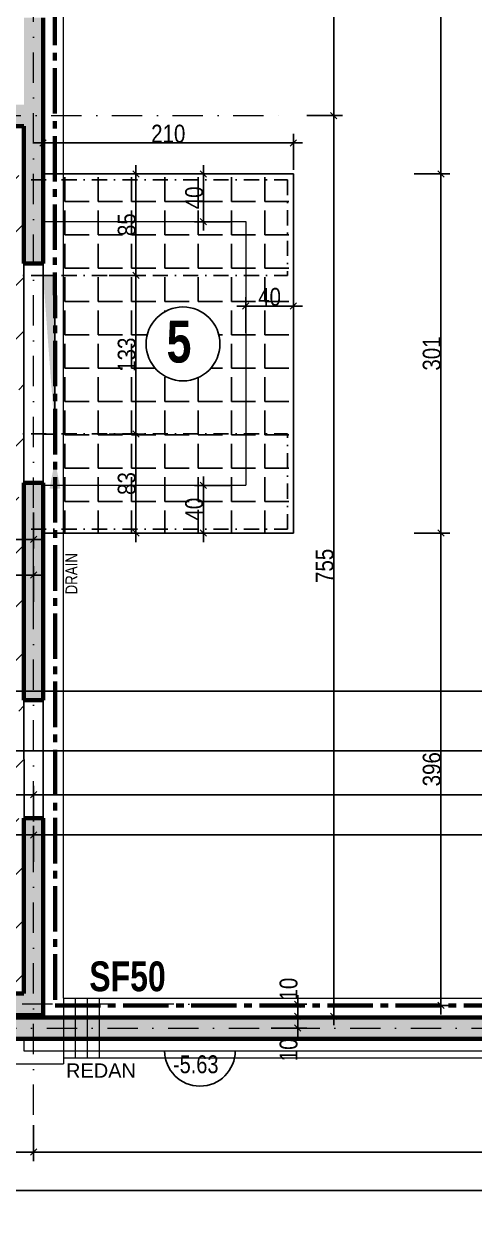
# Model space of a CAD drawing. Header units: centimetres. Extents: x -4990 to 114398, y -61489 to -12305.
# Drawn here: x 31873 to 32251, y -39192 to -38185 of the extents above; entities that cross this region are included whole.
import ezdxf
from ezdxf.enums import TextEntityAlignment as Align

# ---------------------------------------------------------------- set-up
doc = ezdxf.new("R2010")
doc.units = ezdxf.units.CM
doc.header["$LTSCALE"] = 0.5
doc.linetypes.add('AXES2', pattern=[28.575, 19.05, -3.175, 3.175, -3.175])
doc.linetypes.add('TIRETPTX2', pattern=[50.8, 25.4, -12.7, 0, -12.7])
doc.layers.get('DEFPOINTS').update_dxf_attribs({"linetype": 'CONTINUOUS'})
for name, color, linetype in [('01_Cad_2', 5, 'CONTINUOUS'), ('01_cote_gen', 4, 'CONTINUOUS'), ('01_isolant ext', 2, 'TIRETPTX2'), ('01_linteaux', 2, 'CONTINUOUS'), ('01_poch_BN', 9, 'CONTINUOUS'), ('01_poch_murs', 253, 'CONTINUOUS'), ('01_texte', 230, 'CONTINUOUS'), ('AA_COTES', 2, 'CONTINUOUS')]:
    doc.layers.add(name, color=color, linetype=linetype)
for name, color, linetype, lineweight in [('01_murs_coup', 5, 'CONTINUOUS', 60), ('01_sem', 42, 'CONTINUOUS', 15), ('01_tram_axes', 2, 'TIRETPTX2', 9)]:
    doc.layers.add(name, color=color, linetype=linetype, lineweight=lineweight)
doc.styles.add('ARIAL', font='arial.ttf')
doc.styles.add('impact', font='impact.ttf')
doc.styles.add('MATTE_TXT', font='arial.ttf')
doc.styles.add('STYLE2', font='ARIALN.TTF')
doc.dimstyles.new('JB50', dxfattribs={"dimscale": 0.1, "dimtxt": 150, "dimasz": 15, "dimexe": 0.1, "dimexo": 0.1, "dimgap": 0.09, "dimtad": 1, "dimdec": 1, "dimdsep": 46, "dimtxsty": 'STYLE2', "dimblk1": 'BOND_G', "dimblk2": 'BOND_D', "dimsah": 1, "dimcen": 1.5, "dimdle": 0.01, "dimse1": 1, "dimse2": 1, "dimclrd": 4, "dimclre": 2, "dimclrt": 6, "dimazin": 2, "dimtfac": 2.333333, "dimtdec": 1, "dimtix": 1, "dimtmove": 2, "dimatfit": 3, "dimldrblk": 'BOND_G', "dimfxl": 1, "dimtolj": 1, "dimtzin": 0, "dimarcsym": 0})

# ---------------------------------------------------------------- blocks, each defined once
blk = doc.blocks.new('BOND_G')
at = {"layer": 'AA_COTES', "color": 0}
for p, q in [((0, -5), (0, 15)), ((5, 0), (-5, 0)), ((1.77, 1.77), (-1.77, -1.77))]:
    blk.add_line(p, q, dxfattribs=at)
blk = doc.blocks.new('BOND_D')
at = {"layer": 'AA_COTES', "color": 0}
for p, q in [((5, 0), (-5, 0)), ((-1.77, -1.77), (1.77, 1.77)), ((0, 5), (0, -15))]:
    blk.add_line(p, q, dxfattribs=at)
blk = doc.blocks.new('*D3734')
at = {"layer": '01_cote_gen', "color": 4, "lineweight": -2, "ltscale": 2, "transparency": 16777216}
blk.add_line((32133, -37696), (32133, -38260.1), dxfattribs=at)
at = {"layer": 'DEFPOINTS', "color": 0, "ltscale": 2}
for p in [(32099.1, -37694.5), (32077.2, -38261.6), (32133, -38261.6)]:
    blk.add_point(p, dxfattribs=at)
at = {"layer": '01_cote_gen', "color": 4, "lineweight": -2, "ltscale": 2, "transparency": 16777216, "xscale": 1.5, "yscale": 1.5, "zscale": 1.5}
for name, p, rotation in [('BOND_G', (32133, -37694.5), 90), ('BOND_D', (32133, -38261.6), 270)]:
    blk.add_blockref(name, p, dxfattribs=dict(at, rotation=rotation))
at = {"layer": '01_cote_gen', "color": 6, "ltscale": 2, "transparency": 16777216, "insert": (32125.3, -37978.1), "char_height": 15, "attachment_point": 5, "rotation": 90, "style": 'STYLE2'}
blk.add_mtext('\\A1;567', dxfattribs=at)
blk = doc.blocks.new('*D3735')
at = {"layer": '01_cote_gen', "color": 4, "lineweight": -2, "ltscale": 2, "transparency": 16777216}
blk.add_line((32133, -38263.1), (32133, -39015.1), dxfattribs=at)
at = {"layer": 'DEFPOINTS', "color": 0, "ltscale": 2}
for p in [(32099.1, -38261.6), (32099.1, -39016.6), (32133, -39016.6)]:
    blk.add_point(p, dxfattribs=at)
at = {"layer": '01_cote_gen', "color": 4, "lineweight": -2, "ltscale": 2, "transparency": 16777216, "xscale": 1.5, "yscale": 1.5, "zscale": 1.5}
for name, p, rotation in [('BOND_G', (32133, -38261.6), 90), ('BOND_D', (32133, -39016.6), 270)]:
    blk.add_blockref(name, p, dxfattribs=dict(at, rotation=rotation))
at = {"layer": '01_cote_gen', "color": 6, "ltscale": 2, "transparency": 16777216, "insert": (32125.4, -38639.1), "char_height": 15, "attachment_point": 5, "rotation": 90, "style": 'STYLE2'}
blk.add_mtext('\\A1;755', dxfattribs=at)
blk = doc.blocks.new('*D3736')
at = {"layer": '01_cote_gen', "color": 4, "lineweight": -2, "ltscale": 2, "transparency": 16777216}
blk.add_line((32102.9, -39008.1), (32102.9, -39015.1), dxfattribs=at)
at = {"layer": 'DEFPOINTS', "color": 0, "ltscale": 2}
for p in [(32105.4, -39006.6), (32102.9, -39016.6), (32123.1, -39016.6)]:
    blk.add_point(p, dxfattribs=at)
at = {"layer": '01_cote_gen', "color": 4, "lineweight": -2, "ltscale": 2, "transparency": 16777216, "xscale": 1.5, "yscale": 1.5, "zscale": 1.5}
for name, p, rotation in [('BOND_G', (32102.9, -39006.6), 90), ('BOND_D', (32102.9, -39016.6), 270)]:
    blk.add_blockref(name, p, dxfattribs=dict(at, rotation=rotation))
at = {"layer": '01_cote_gen', "color": 6, "ltscale": 2, "transparency": 16777216, "insert": (32095.2, -38993.9), "char_height": 15, "attachment_point": 5, "rotation": 90, "style": 'STYLE2'}
blk.add_mtext('\\A1;10', dxfattribs=at)
blk = doc.blocks.new('*D3737')
at = {"layer": '01_cote_gen', "color": 4, "lineweight": -2, "ltscale": 2, "transparency": 16777216}
blk.add_line((32102.9, -39018.1), (32102.9, -39025.1), dxfattribs=at)
at = {"layer": 'DEFPOINTS', "color": 0, "ltscale": 2}
for p in [(32099.9, -39016.6), (32100.7, -39026.6), (32102.9, -39026.6)]:
    blk.add_point(p, dxfattribs=at)
at = {"layer": '01_cote_gen', "color": 4, "lineweight": -2, "ltscale": 2, "transparency": 16777216, "xscale": 1.5, "yscale": 1.5, "zscale": 1.5}
for name, p, rotation in [('BOND_G', (32102.9, -39016.6), 90), ('BOND_D', (32102.9, -39026.6), 270)]:
    blk.add_blockref(name, p, dxfattribs=dict(at, rotation=rotation))
at = {"layer": '01_cote_gen', "color": 6, "ltscale": 2, "transparency": 16777216, "insert": (32095.2, -39044.8), "char_height": 15, "attachment_point": 5, "rotation": 90, "style": 'STYLE2'}
blk.add_mtext('\\A1;10', dxfattribs=at)
blk = doc.blocks.new('*D3756')
at = {"layer": '01_cote_gen', "color": 4, "lineweight": -2, "ltscale": 2, "transparency": 16777216}
blk.add_line((31194.7, -38646.8), (31879.7, -38646.8), dxfattribs=at)
at = {"layer": 'DEFPOINTS', "color": 0, "ltscale": 2}
for p in [(31881.2, -38646.8), (31193.2, -38701), (31881.2, -38716.3)]:
    blk.add_point(p, dxfattribs=at)
at = {"layer": '01_cote_gen', "color": 4, "lineweight": -2, "ltscale": 2, "transparency": 16777216, "xscale": 1.5, "yscale": 1.5, "zscale": 1.5, "rotation": 180}
blk.add_blockref('BOND_G', (31193.2, -38646.8), dxfattribs=at)
at = {"layer": '01_cote_gen', "color": 4, "lineweight": -2, "ltscale": 2, "transparency": 16777216, "xscale": 1.5, "yscale": 1.5, "zscale": 1.5}
blk.add_blockref('BOND_D', (31881.2, -38646.8), dxfattribs=at)
at = {"layer": '01_cote_gen', "color": 6, "ltscale": 2, "transparency": 16777216, "insert": (31537.2, -38639.1), "char_height": 15, "attachment_point": 5, "style": 'STYLE2'}
blk.add_mtext('\\A1;688', dxfattribs=at)
blk = doc.blocks.new('*D3758')
at = {"layer": '01_cote_gen', "color": 4, "lineweight": -2, "ltscale": 2, "transparency": 16777216}
blk.add_line((31879.7, -38617), (31229.7, -38617), dxfattribs=at)
at = {"layer": 'DEFPOINTS', "color": 0, "ltscale": 2}
for p in [(31228.2, -38571.8), (31881.2, -38600.2), (31228.2, -38617)]:
    blk.add_point(p, dxfattribs=at)
at = {"layer": '01_cote_gen', "color": 4, "lineweight": -2, "ltscale": 2, "transparency": 16777216, "xscale": 1.5, "yscale": 1.5, "zscale": 1.5, "rotation": 180}
blk.add_blockref('BOND_D', (31228.2, -38617), dxfattribs=at)
at = {"layer": '01_cote_gen', "color": 4, "lineweight": -2, "ltscale": 2, "transparency": 16777216, "xscale": 1.5, "yscale": 1.5, "zscale": 1.5}
blk.add_blockref('BOND_G', (31881.2, -38617), dxfattribs=at)
at = {"layer": '01_cote_gen', "color": 6, "ltscale": 2, "transparency": 16777216, "insert": (31554.7, -38609.4), "char_height": 15, "attachment_point": 5, "style": 'STYLE2'}
blk.add_mtext('\\A1;653', dxfattribs=at)
blk = doc.blocks.new('*D3766')
at = {"layer": '01_cote_gen', "color": 4, "lineweight": -2, "ltscale": 2, "transparency": 16777216}
blk.add_line((31194.7, -38831), (31879.7, -38831), dxfattribs=at)
at = {"layer": 'DEFPOINTS', "color": 0, "ltscale": 2}
for p in [(31881.2, -38831), (31193.2, -38871.7), (31881.2, -38900.8)]:
    blk.add_point(p, dxfattribs=at)
at = {"layer": '01_cote_gen', "color": 4, "lineweight": -2, "ltscale": 2, "transparency": 16777216, "xscale": 1.5, "yscale": 1.5, "zscale": 1.5, "rotation": 180}
blk.add_blockref('BOND_G', (31193.2, -38831), dxfattribs=at)
at = {"layer": '01_cote_gen', "color": 4, "lineweight": -2, "ltscale": 2, "transparency": 16777216, "xscale": 1.5, "yscale": 1.5, "zscale": 1.5}
blk.add_blockref('BOND_D', (31881.2, -38831), dxfattribs=at)
at = {"layer": '01_cote_gen', "color": 6, "ltscale": 2, "transparency": 16777216, "insert": (31537.2, -38823.4), "char_height": 15, "attachment_point": 5, "style": 'STYLE2'}
blk.add_mtext('\\A1;688', dxfattribs=at)
blk = doc.blocks.new('*D3768')
at = {"layer": '01_cote_gen', "color": 4, "lineweight": -2, "ltscale": 2, "transparency": 16777216}
blk.add_line((31194.7, -38864.6), (31879.7, -38864.6), dxfattribs=at)
at = {"layer": 'DEFPOINTS', "color": 0, "ltscale": 2}
for p in [(31881.2, -38864.6), (31193.2, -38918.4), (31881.2, -39099.4)]:
    blk.add_point(p, dxfattribs=at)
at = {"layer": '01_cote_gen', "color": 4, "lineweight": -2, "ltscale": 2, "transparency": 16777216, "xscale": 1.5, "yscale": 1.5, "zscale": 1.5, "rotation": 180}
blk.add_blockref('BOND_G', (31193.2, -38864.6), dxfattribs=at)
at = {"layer": '01_cote_gen', "color": 4, "lineweight": -2, "ltscale": 2, "transparency": 16777216, "xscale": 1.5, "yscale": 1.5, "zscale": 1.5}
blk.add_blockref('BOND_D', (31881.2, -38864.6), dxfattribs=at)
at = {"layer": '01_cote_gen', "color": 6, "ltscale": 2, "transparency": 16777216, "insert": (31537.2, -38856.9), "char_height": 15, "attachment_point": 5, "style": 'STYLE2'}
blk.add_mtext('\\A1;688', dxfattribs=at)
blk = doc.blocks.new('*D3769')
at = {"layer": '01_cote_gen', "color": 4, "lineweight": -2, "ltscale": 2, "transparency": 16777216}
blk.add_line((31882.7, -38864.6), (33571.6, -38864.6), dxfattribs=at)
at = {"layer": 'DEFPOINTS', "color": 0, "ltscale": 2}
for p in [(33573.1, -38864.6), (33573.1, -38917.4), (31881.2, -39099.4)]:
    blk.add_point(p, dxfattribs=at)
at = {"layer": '01_cote_gen', "color": 4, "lineweight": -2, "ltscale": 2, "transparency": 16777216, "xscale": 1.5, "yscale": 1.5, "zscale": 1.5, "rotation": 180}
blk.add_blockref('BOND_G', (31881.2, -38864.6), dxfattribs=at)
at = {"layer": '01_cote_gen', "color": 4, "lineweight": -2, "ltscale": 2, "transparency": 16777216, "xscale": 1.5, "yscale": 1.5, "zscale": 1.5}
blk.add_blockref('BOND_D', (33573.1, -38864.6), dxfattribs=at)
at = {"layer": '01_cote_gen', "color": 6, "ltscale": 2, "transparency": 16777216, "insert": (32727.2, -38856.9), "char_height": 15, "attachment_point": 5, "style": 'STYLE2'}
blk.add_mtext('\\A1;1692', dxfattribs=at)
blk = doc.blocks.new('*D3775')
at = {"layer": '01_cote_gen', "color": 4, "lineweight": -2, "ltscale": 2, "transparency": 16777216}
blk.add_line((31882.7, -38831), (33741.7, -38831), dxfattribs=at)
at = {"layer": 'DEFPOINTS', "color": 0, "ltscale": 2}
for p in [(31881.2, -38823.5), (33743.2, -38831), (33743.2, -38857.1)]:
    blk.add_point(p, dxfattribs=at)
at = {"layer": '01_cote_gen', "color": 4, "lineweight": -2, "ltscale": 2, "transparency": 16777216, "xscale": 1.5, "yscale": 1.5, "zscale": 1.5, "rotation": 180}
blk.add_blockref('BOND_G', (31881.2, -38831), dxfattribs=at)
at = {"layer": '01_cote_gen', "color": 4, "lineweight": -2, "ltscale": 2, "transparency": 16777216, "xscale": 1.5, "yscale": 1.5, "zscale": 1.5}
blk.add_blockref('BOND_D', (33743.2, -38831), dxfattribs=at)
at = {"layer": '01_cote_gen', "color": 6, "ltscale": 2, "transparency": 16777216, "insert": (32812.2, -38823.4), "char_height": 15, "attachment_point": 5, "style": 'STYLE2'}
blk.add_mtext('\\A1;1862', dxfattribs=at)
blk = doc.blocks.new('*D4004')
at = {"layer": '01_cote_gen', "color": 4, "lineweight": -2, "ltscale": 2, "transparency": 16777216}
blk.add_line((31194.7, -39162.6), (33571.6, -39162.6), dxfattribs=at)
at = {"layer": 'DEFPOINTS', "color": 0, "ltscale": 2}
for p in [(33573.1, -39162.6), (33573.1, -39168.8), (31193.2, -39176.3)]:
    blk.add_point(p, dxfattribs=at)
at = {"layer": '01_cote_gen', "color": 4, "lineweight": -2, "ltscale": 2, "transparency": 16777216, "xscale": 1.5, "yscale": 1.5, "zscale": 1.5, "rotation": 180}
blk.add_blockref('BOND_G', (31193.2, -39162.6), dxfattribs=at)
at = {"layer": '01_cote_gen', "color": 4, "lineweight": -2, "ltscale": 2, "transparency": 16777216, "xscale": 1.5, "yscale": 1.5, "zscale": 1.5}
blk.add_blockref('BOND_D', (33573.1, -39162.6), dxfattribs=at)
at = {"layer": '01_cote_gen', "color": 6, "ltscale": 2, "transparency": 16777216, "insert": (32383.1, -39154.9), "char_height": 15, "attachment_point": 5, "style": 'STYLE2'}
blk.add_mtext('\\A1;2380', dxfattribs=at)
blk = doc.blocks.new('*D4010')
at = {"layer": '01_cote_gen', "color": 4, "lineweight": -2, "ltscale": 2, "transparency": 16777216}
blk.add_line((31879.7, -39130.5), (31194.7, -39130.5), dxfattribs=at)
at = {"layer": 'DEFPOINTS', "color": 0, "ltscale": 2}
for p in [(31881.2, -39099.4), (31193.2, -39112.6), (31193.2, -39130.5)]:
    blk.add_point(p, dxfattribs=at)
at = {"layer": '01_cote_gen', "color": 4, "lineweight": -2, "ltscale": 2, "transparency": 16777216, "xscale": 1.5, "yscale": 1.5, "zscale": 1.5, "rotation": 180}
blk.add_blockref('BOND_D', (31193.2, -39130.5), dxfattribs=at)
at = {"layer": '01_cote_gen', "color": 4, "lineweight": -2, "ltscale": 2, "transparency": 16777216, "xscale": 1.5, "yscale": 1.5, "zscale": 1.5}
blk.add_blockref('BOND_G', (31881.2, -39130.5), dxfattribs=at)
at = {"layer": '01_cote_gen', "color": 6, "ltscale": 2, "transparency": 16777216, "insert": (31537.2, -39122.8), "char_height": 15, "attachment_point": 5, "style": 'STYLE2'}
blk.add_mtext('\\A1;688', dxfattribs=at)
blk = doc.blocks.new('*D4011')
at = {"layer": '01_cote_gen', "color": 4, "lineweight": -2, "ltscale": 2, "transparency": 16777216}
blk.add_line((33741.7, -39130.5), (31882.7, -39130.5), dxfattribs=at)
at = {"layer": 'DEFPOINTS', "color": 0, "ltscale": 2}
for p in [(31881.2, -39094.4), (33743.2, -39094.4), (31881.2, -39130.5)]:
    blk.add_point(p, dxfattribs=at)
at = {"layer": '01_cote_gen', "color": 4, "lineweight": -2, "ltscale": 2, "transparency": 16777216, "xscale": 1.5, "yscale": 1.5, "zscale": 1.5, "rotation": 180}
blk.add_blockref('BOND_D', (31881.2, -39130.5), dxfattribs=at)
at = {"layer": '01_cote_gen', "color": 4, "lineweight": -2, "ltscale": 2, "transparency": 16777216, "xscale": 1.5, "yscale": 1.5, "zscale": 1.5}
blk.add_blockref('BOND_G', (33743.2, -39130.5), dxfattribs=at)
at = {"layer": '01_cote_gen', "color": 6, "ltscale": 2, "transparency": 16777216, "insert": (32812.2, -39122.8), "char_height": 15, "attachment_point": 5, "style": 'STYLE2'}
blk.add_mtext('\\A1;1862', dxfattribs=at)
blk = doc.blocks.new('*D4662')
at = {"layer": '01_cote_gen', "color": 4, "lineweight": -2, "ltscale": 2, "transparency": 16777216}
blk.add_line((32222.9, -37675.1), (32222.9, -38309.1), dxfattribs=at)
at = {"layer": 'DEFPOINTS', "color": 0, "ltscale": 2}
for p in [(32200.4, -37673.6), (32099.2, -38310.6), (32222.9, -38310.6)]:
    blk.add_point(p, dxfattribs=at)
at = {"layer": '01_cote_gen', "color": 4, "lineweight": -2, "ltscale": 2, "transparency": 16777216, "xscale": 1.5, "yscale": 1.5, "zscale": 1.5}
for name, p, rotation in [('BOND_G', (32222.9, -37673.6), 90), ('BOND_D', (32222.9, -38310.6), 270)]:
    blk.add_blockref(name, p, dxfattribs=dict(at, rotation=rotation))
at = {"layer": '01_cote_gen', "color": 6, "ltscale": 2, "transparency": 16777216, "insert": (32215.3, -37992.1), "char_height": 15, "attachment_point": 5, "rotation": 90, "style": 'STYLE2'}
blk.add_mtext('\\A1;637', dxfattribs=at)
blk = doc.blocks.new('*D4663')
at = {"layer": '01_cote_gen', "color": 4, "lineweight": -2, "ltscale": 2, "transparency": 16777216}
blk.add_line((32222.9, -38312.1), (32222.9, -38610.1), dxfattribs=at)
at = {"layer": 'DEFPOINTS', "color": 0, "ltscale": 2}
for p in [(32200.4, -38310.6), (32099.2, -38611.6), (32222.9, -38611.6)]:
    blk.add_point(p, dxfattribs=at)
at = {"layer": '01_cote_gen', "color": 4, "lineweight": -2, "ltscale": 2, "transparency": 16777216, "xscale": 1.5, "yscale": 1.5, "zscale": 1.5}
for name, p, rotation in [('BOND_G', (32222.9, -38310.6), 90), ('BOND_D', (32222.9, -38611.6), 270)]:
    blk.add_blockref(name, p, dxfattribs=dict(at, rotation=rotation))
at = {"layer": '01_cote_gen', "color": 6, "ltscale": 2, "transparency": 16777216, "insert": (32215.3, -38461.1), "char_height": 15, "attachment_point": 5, "rotation": 90, "style": 'STYLE2'}
blk.add_mtext('\\A1;301', dxfattribs=at)
blk = doc.blocks.new('*D4664')
at = {"layer": '01_cote_gen', "color": 4, "lineweight": -2, "ltscale": 2, "transparency": 16777216}
blk.add_line((32222.9, -38613.1), (32222.9, -39006.1), dxfattribs=at)
at = {"layer": 'DEFPOINTS', "color": 0, "ltscale": 2}
for p in [(32200.4, -38611.6), (32222.9, -39007.6), (32246.9, -39007.6)]:
    blk.add_point(p, dxfattribs=at)
at = {"layer": '01_cote_gen', "color": 4, "lineweight": -2, "ltscale": 2, "transparency": 16777216, "xscale": 1.5, "yscale": 1.5, "zscale": 1.5}
for name, p, rotation in [('BOND_G', (32222.9, -38611.6), 90), ('BOND_D', (32222.9, -39007.6), 270)]:
    blk.add_blockref(name, p, dxfattribs=dict(at, rotation=rotation))
at = {"layer": '01_cote_gen', "color": 6, "ltscale": 2, "transparency": 16777216, "insert": (32215.3, -38809.6), "char_height": 15, "attachment_point": 5, "rotation": 90, "style": 'STYLE2'}
blk.add_mtext('\\A1;396', dxfattribs=at)
blk = doc.blocks.new('*D4665')
at = {"layer": '01_cote_gen', "color": 4, "lineweight": -2, "ltscale": 2, "transparency": 16777216}
blk.add_line((31890.7, -38284.5), (32097.7, -38284.5), dxfattribs=at)
at = {"layer": 'DEFPOINTS', "color": 0, "ltscale": 2}
for p in [(32099.2, -38284.5), (31889.2, -38294.2), (32099.2, -38310.6)]:
    blk.add_point(p, dxfattribs=at)
at = {"layer": '01_cote_gen', "color": 4, "lineweight": -2, "ltscale": 2, "transparency": 16777216, "xscale": 1.5, "yscale": 1.5, "zscale": 1.5, "rotation": 180}
blk.add_blockref('BOND_G', (31889.2, -38284.5), dxfattribs=at)
at = {"layer": '01_cote_gen', "color": 4, "lineweight": -2, "ltscale": 2, "transparency": 16777216, "xscale": 1.5, "yscale": 1.5, "zscale": 1.5}
blk.add_blockref('BOND_D', (32099.2, -38284.5), dxfattribs=at)
at = {"layer": '01_cote_gen', "color": 6, "ltscale": 2, "transparency": 16777216, "insert": (31994.2, -38276.9), "char_height": 15, "attachment_point": 5, "style": 'STYLE2'}
blk.add_mtext('\\A1;210', dxfattribs=at)
blk = doc.blocks.new('*D4670')
at = {"layer": '01_cote_gen', "color": 4, "lineweight": -2, "ltscale": 2, "transparency": 16777216}
blk.add_line((32023.7, -38349.1), (32023.7, -38312.1), dxfattribs=at)
at = {"layer": 'DEFPOINTS', "color": 0, "ltscale": 2}
for p in [(32023.7, -38310.6), (32047.8, -38310.6), (32033.6, -38350.6)]:
    blk.add_point(p, dxfattribs=at)
at = {"layer": '01_cote_gen', "color": 4, "lineweight": -2, "ltscale": 2, "transparency": 16777216, "xscale": 1.5, "yscale": 1.5, "zscale": 1.5}
for name, p, rotation in [('BOND_D', (32023.7, -38310.6), 90), ('BOND_G', (32023.7, -38350.6), 270)]:
    blk.add_blockref(name, p, dxfattribs=dict(at, rotation=rotation))
at = {"layer": '01_cote_gen', "color": 6, "ltscale": 2, "transparency": 16777216, "insert": (32016, -38330.6), "char_height": 15, "attachment_point": 5, "rotation": 90, "style": 'STYLE2'}
blk.add_mtext('\\A1;40', dxfattribs=at)
blk = doc.blocks.new('*D4671')
at = {"layer": '01_cote_gen', "color": 4, "lineweight": -2, "ltscale": 2, "transparency": 16777216}
blk.add_line((32023.7, -38610.1), (32023.7, -38573.1), dxfattribs=at)
at = {"layer": 'DEFPOINTS', "color": 0, "ltscale": 2}
for p in [(32023.7, -38571.6), (32036.2, -38571.6), (32036.2, -38611.6)]:
    blk.add_point(p, dxfattribs=at)
at = {"layer": '01_cote_gen', "color": 4, "lineweight": -2, "ltscale": 2, "transparency": 16777216, "xscale": 1.5, "yscale": 1.5, "zscale": 1.5}
for name, p, rotation in [('BOND_D', (32023.7, -38571.6), 90), ('BOND_G', (32023.7, -38611.6), 270)]:
    blk.add_blockref(name, p, dxfattribs=dict(at, rotation=rotation))
at = {"layer": '01_cote_gen', "color": 6, "ltscale": 2, "transparency": 16777216, "insert": (32016, -38591.6), "char_height": 15, "attachment_point": 5, "rotation": 90, "style": 'STYLE2'}
blk.add_mtext('\\A1;40', dxfattribs=at)
blk = doc.blocks.new('*D4672')
at = {"layer": '01_cote_gen', "color": 4, "lineweight": -2, "ltscale": 2, "transparency": 16777216}
blk.add_line((32060.7, -38421.3), (32097.7, -38421.3), dxfattribs=at)
at = {"layer": 'DEFPOINTS', "color": 0, "ltscale": 2}
for p in [(32059.2, -38426.4), (32099.2, -38421.3), (32099.2, -38432.6)]:
    blk.add_point(p, dxfattribs=at)
at = {"layer": '01_cote_gen', "color": 4, "lineweight": -2, "ltscale": 2, "transparency": 16777216, "xscale": 1.5, "yscale": 1.5, "zscale": 1.5, "rotation": 180}
blk.add_blockref('BOND_G', (32059.2, -38421.3), dxfattribs=at)
at = {"layer": '01_cote_gen', "color": 4, "lineweight": -2, "ltscale": 2, "transparency": 16777216, "xscale": 1.5, "yscale": 1.5, "zscale": 1.5}
blk.add_blockref('BOND_D', (32099.2, -38421.3), dxfattribs=at)
at = {"layer": '01_cote_gen', "color": 6, "ltscale": 2, "transparency": 16777216, "insert": (32079.2, -38413.7), "char_height": 15, "attachment_point": 5, "style": 'STYLE2'}
blk.add_mtext('\\A1;40', dxfattribs=at)
blk = doc.blocks.new('*D4676')
at = {"layer": '01_cote_gen', "color": 4, "lineweight": -2, "ltscale": 2, "transparency": 16777216}
blk.add_line((31967, -38312.1), (31967, -38394.1), dxfattribs=at)
at = {"layer": 'DEFPOINTS', "color": 0, "ltscale": 2}
for p in [(31968.6, -38310.6), (31967, -38395.6), (31976.8, -38395.6)]:
    blk.add_point(p, dxfattribs=at)
at = {"layer": '01_cote_gen', "color": 4, "lineweight": -2, "ltscale": 2, "transparency": 16777216, "xscale": 1.5, "yscale": 1.5, "zscale": 1.5}
for name, p, rotation in [('BOND_G', (31967, -38310.6), 90), ('BOND_D', (31967, -38395.6), 270)]:
    blk.add_blockref(name, p, dxfattribs=dict(at, rotation=rotation))
at = {"layer": '01_cote_gen', "color": 6, "ltscale": 2, "transparency": 16777216, "insert": (31959.4, -38353.1), "char_height": 15, "attachment_point": 5, "rotation": 90, "style": 'STYLE2'}
blk.add_mtext('\\A1;85', dxfattribs=at)
blk = doc.blocks.new('*D4677')
at = {"layer": '01_cote_gen', "color": 4, "lineweight": -2, "ltscale": 2, "transparency": 16777216}
blk.add_line((31967, -38397.1), (31967, -38527.1), dxfattribs=at)
at = {"layer": 'DEFPOINTS', "color": 0, "ltscale": 2}
for p in [(31944.5, -38395.6), (31967, -38528.6), (31971.9, -38528.6)]:
    blk.add_point(p, dxfattribs=at)
at = {"layer": '01_cote_gen', "color": 4, "lineweight": -2, "ltscale": 2, "transparency": 16777216, "xscale": 1.5, "yscale": 1.5, "zscale": 1.5}
for name, p, rotation in [('BOND_G', (31967, -38395.6), 90), ('BOND_D', (31967, -38528.6), 270)]:
    blk.add_blockref(name, p, dxfattribs=dict(at, rotation=rotation))
at = {"layer": '01_cote_gen', "color": 6, "ltscale": 2, "transparency": 16777216, "insert": (31959.4, -38462.1), "char_height": 15, "attachment_point": 5, "rotation": 90, "style": 'STYLE2'}
blk.add_mtext('\\A1;133', dxfattribs=at)
blk = doc.blocks.new('*D4678')
at = {"layer": '01_cote_gen', "color": 4, "lineweight": -2, "ltscale": 2, "transparency": 16777216}
blk.add_line((31967, -38530.1), (31967, -38610.1), dxfattribs=at)
at = {"layer": 'DEFPOINTS', "color": 0, "ltscale": 2}
for p in [(31974.5, -38528.6), (31967, -38611.6), (31974.5, -38611.6)]:
    blk.add_point(p, dxfattribs=at)
at = {"layer": '01_cote_gen', "color": 4, "lineweight": -2, "ltscale": 2, "transparency": 16777216, "xscale": 1.5, "yscale": 1.5, "zscale": 1.5}
for name, p, rotation in [('BOND_G', (31967, -38528.6), 90), ('BOND_D', (31967, -38611.6), 270)]:
    blk.add_blockref(name, p, dxfattribs=dict(at, rotation=rotation))
at = {"layer": '01_cote_gen', "color": 6, "ltscale": 2, "transparency": 16777216, "insert": (31959.4, -38570.1), "char_height": 15, "attachment_point": 5, "rotation": 90, "style": 'STYLE2'}
blk.add_mtext('\\A1;83', dxfattribs=at)

msp = doc.modelspace()

# ---------------------------------------------------------------- hatches: boundary and pattern name
at = {"layer": '01_poch_BN', "ltscale": 2}
h = msp.add_hatch(dxfattribs=at)
h.set_pattern_fill('ANGLE', color=256, scale=4)
h.set_pattern_definition([(0, (0, 0), (0, 27.94), [20.32, -7.62]), (90, (0, 0), (-27.94, 2e-15), [20.32, -7.62])])
h.paths.add_polyline_path([(32094.169, -38315.568), (31906.176, -38315.568), (31906.176, -38350.568), (32059.169, -38350.568), (32059.169, -38395.568), (32094.169, -38395.568)], flags=17)
h.paths.add_polyline_path([(32059.169, -38350.568), (31906.176, -38350.568), (31906.176, -38395.568), (32059.169, -38395.568)], flags=16)
h.paths.add_polyline_path([(32059.169, -38395.568), (31906.176, -38395.568), (31906.176, -38528.391), (32059.169, -38528.391)], flags=17)
h.paths.add_polyline_path([(32037.537, -38453.059, -1), (31975.577, -38453.059, -1)], flags=16)
h.paths.add_polyline_path([(32099.164, -38310.568), (31906.176, -38310.568), (31906.176, -38315.568), (32094.169, -38315.568), (32094.169, -38395.568), (32059.169, -38395.568), (32059.169, -38528.391), (32094.169, -38528.391), (32094.169, -38608.391), (31906.176, -38608.391), (31906.176, -38611.568), (32099.164, -38611.568)])
h.paths.add_polyline_path([(32094.169, -38528.391), (32059.169, -38528.391), (32059.169, -38571.568), (31906.176, -38571.568), (31906.176, -38608.391), (32094.169, -38608.391)], flags=17)
h.paths.add_polyline_path([(32059.169, -38528.391), (31906.176, -38528.391), (31906.176, -38571.568), (32059.169, -38571.568)], flags=17)
h.paths.add_polyline_path([(32031.538, -38343.547), (32031.538, -38316.934), (32000.31, -38316.934), (32000.31, -38343.547)], flags=24)
h.paths.add_polyline_path([(31974.906, -38366.359), (31974.906, -38339.746), (31943.678, -38339.746), (31943.678, -38366.359)], flags=24)
h.paths.add_polyline_path([(31974.906, -38480.676), (31974.906, -38444.506), (31943.678, -38444.506), (31943.678, -38480.676)], flags=24)
h.paths.add_polyline_path([(31982.421, -38478.265), (32024.014, -38478.265), (32024.014, -38424.76), (31982.421, -38424.76)], flags=24)
h.paths.add_polyline_path([(32066.187, -38429.207), (32092.8, -38429.207), (32092.8, -38397.98), (32066.187, -38397.98)], flags=24)
h.paths.add_polyline_path([(32031.538, -38604.547), (32031.538, -38577.934), (32000.31, -38577.934), (32000.31, -38604.547)], flags=24)
h.paths.add_polyline_path([(31974.906, -38583.319), (31974.906, -38556.706), (31943.678, -38556.706), (31943.678, -38583.319)], flags=24)
at = {"layer": '01_poch_murs', "ltscale": 2}
h = msp.add_hatch(color=256, dxfattribs=at)
h.dxf.hatch_style = 1
h.paths.add_polyline_path([(31202.164, -38004.565), (31184.164, -38004.565), (31184.164, -38270.567), (31219.167, -38270.567), (31219.167, -38446.563), (31184.164, -38446.557), (31184.164, -38603.556), (31202.164, -38603.555), (31202.164, -38464.558), (31237.167, -38464.557), (31237.167, -38270.567), (31873.164, -38270.567), (31873.164, -38385.568), (31889.164, -38385.568), (31889.164, -38179.563), (31873.164, -38179.563), (31873.164, -38252.567), (31202.164, -38252.567)])
h.paths.add_polyline_path([(31889.164, -37891.558), (31873.164, -37891.558), (31873.164, -38080.563), (31889.164, -38080.563)])
h.paths.add_polyline_path([(31889.164, -37553.554), (31873.164, -37553.554), (31873.164, -37792.558), (31889.164, -37792.558)])
h.paths.add_polyline_path([(30599.162, -37468.55), (30583.162, -37468.55), (30583.162, -37619.548), (30497.169, -37619.548), (30497.169, -37635.548), (30599.162, -37635.548)])
h.paths.add_polyline_path([(30371.166, -37635.548), (30398.169, -37635.548), (30398.169, -37619.548), (30355.166, -37619.548), (30355.166, -37746.548), (30371.166, -37746.548)])
h.paths.add_polyline_path([(31060.169, -37916.554), (31042.169, -37916.554), (31042.169, -38167.549), (30371.166, -38167.549), (30371.166, -37845.548), (30355.166, -37845.548), (30355.166, -38209.545), (30375.166, -38209.545), (30375.166, -38185.549), (31042.209, -38185.549), (31042.169, -38748.543), (31007.169, -38748.543), (31007.169, -38997.546), (30856.162, -38997.616), (30856.162, -39015.616), (31075.168, -39015.616), (31075.166, -38997.616), (31025.169, -38997.546), (31025.169, -38764.543), (31060.169, -38764.543)])
h = msp.add_hatch(dxfattribs=at)
h.set_pattern_fill('ANSI33', color=256, scale=10)
h.paths.add_polyline_path([(31873.164, -38270.567), (31237.167, -38270.567), (31237.167, -38455.56), (31253.167, -38455.56), (31253.167, -38286.567), (31856.176, -38286.567), (31856.176, -38976.616), (31218.166, -38976.616), (31218.166, -38480.56), (31228.167, -38480.56), (31228.167, -38464.557), (31202.164, -38464.558), (31202.164, -38603.555), (31202.168, -38705.552), (31202.164, -38997.614), (31873.164, -38997.616), (31873.164, -38850.574), (31873.164, -38751.574), (31873.164, -38569.572), (31873.164, -38385.568)])
h = msp.add_hatch(color=256, dxfattribs=at)
h.dxf.hatch_style = 1
h.paths.add_polyline_path([(31889.164, -38850.573), (31873.164, -38850.574), (31873.164, -38997.616), (31202.164, -38997.614), (31202.164, -38705.552), (31184.164, -38705.553), (31184.164, -38997.546), (31177.165, -38997.546), (31177.165, -39015.616), (31889.181, -39015.616)])
h.paths.add_polyline_path([(31889.164, -38569.572), (31873.164, -38569.572), (31873.164, -38751.574), (31889.164, -38751.574)])
h.paths.add_polyline_path([(30375.166, -38309.542), (30355.166, -38309.542), (30355.166, -39015.543), (30854.148, -39015.616), (30854.147, -38997.616), (30375.166, -38997.546)])
h = msp.add_hatch(color=256, dxfattribs=at)
h.dxf.hatch_style = 1
h.paths.add_polyline_path([(33753.129, -39017.616), (31184.16, -39017.616), (31184.16, -39575.613), (31039.167, -39575.613), (31039.167, -39600.61), (31057.167, -39600.61), (31057.167, -39593.613), (31184.16, -39593.613), (31184.16, -39929.602), (31177.162, -39929.602), (31177.162, -39947.602), (31202.133, -39947.602), (31202.133, -39035.616), (33563.133, -39035.616), (33563.133, -40135.58), (33583.133, -40135.58), (33583.133, -39035.616), (33733.129, -39035.616), (33733.129, -40362.58), (33563.133, -40362.58), (33563.133, -41213.6), (31224.17, -41213.6), (31224.17, -40504.6), (31204.17, -40504.6), (31204.17, -41213.6), (30874.176, -41213.6), (30874.176, -40504.6), (30856.176, -40504.6), (30856.176, -41233.6), (33583.133, -41233.6), (33583.133, -40382.58), (33753.129, -40382.58)])
h.paths.add_polyline_path([(31572.133, -39653.62), (31552.133, -39653.62), (31552.133, -39947.622), (31572.133, -39947.622)], flags=17)
h.paths.add_polyline_path([(31855.133, -39653.62), (31835.133, -39653.62), (31835.133, -39947.622), (31855.133, -39947.622)], flags=17)
h.paths.add_polyline_path([(32145.133, -39653.62), (32125.133, -39653.62), (32125.133, -39947.622), (32145.133, -39947.622)], flags=17)
h.paths.add_polyline_path([(32435.133, -39653.62), (32415.133, -39653.62), (32415.133, -39947.622), (32435.133, -39947.622)], flags=17)
h.paths.add_polyline_path([(32719.133, -39653.62), (32699.133, -39653.62), (32699.133, -39947.622), (32719.133, -39947.622)], flags=17)
h.paths.add_polyline_path([(33009.133, -39653.62), (32989.133, -39653.62), (32989.133, -39947.622), (33009.133, -39947.622)], flags=17)
h.paths.add_polyline_path([(33293.133, -39653.62), (33273.133, -39653.62), (33273.133, -39947.622), (33293.133, -39947.622)], flags=17)
h.paths.add_polyline_path([(30874.162, -39017.616), (30856.162, -39017.616), (30856.162, -39669.587), (30874.162, -39669.587)])
h.paths.add_polyline_path([(31057.167, -39702.607), (31039.167, -39702.607), (31039.167, -39986.596), (30874.167, -39986.597), (30874.167, -39783.597), (30856.166, -39783.597), (30856.167, -40004.594), (31057.167, -40004.596), (31057.167, -39947.602), (31076.755, -39947.602), (31076.755, -39929.602), (31057.167, -39929.602)])
h.paths.add_polyline_path([(30854.148, -39017.616), (30355.166, -39017.543), (30355.166, -39035.543), (30836.162, -39035.613), (30836.162, -39653.586), (30518.163, -39653.586), (30518.163, -39929.587), (30474.163, -39929.587), (30474.163, -39947.587), (30518.163, -39947.587), (30518.163, -40004.594), (30854.162, -40004.594), (30854.162, -39778.587), (30836.162, -39778.587), (30836.164, -39986.594), (30536.113, -39986.594), (30536.183, -39669.589), (30836.163, -39669.587), (30836.162, -39676.59), (30854.162, -39676.589)])

# ---------------------------------------------------------------- linework, layer by layer
at = {"layer": '01_Cad_2'}
msp.add_line((34052.925, -38744.196), (28112.925, -38744.196), dxfattribs=at)
at = {"layer": '01_Cad_2', "color": 2}
msp.add_line((34002.925, -38794.196), (28162.925, -38794.196), dxfattribs=at)
at = {"layer": '01_isolant ext'}
for p, q in [((31573.169, -38315.568), (32094.169, -38315.568)), ((32094.169, -38315.568), (32094.169, -38395.568)), ((31573.169, -38395.568), (32094.169, -38395.568)), ((31889.169, -38395.568), (31899.169, -38395.568)), ((31573.169, -38528.391), (32094.169, -38528.391)), ((31889.164, -38528.591), (31899.164, -38528.591)), ((32094.169, -38608.391), (32094.169, -38528.391)), ((31573.169, -38608.391), (32094.169, -38608.391))]:
    msp.add_line(p, q, dxfattribs=at)
msp.add_solid([(31889.169, -38395.568), (31899.169, -38395.568), (31899.164, -38528.591)], dxfattribs=at)
at = {"layer": '01_linteaux'}
for p, q in [((32099.164, -38310.568), (31889.164, -38310.568)), ((32099.164, -38310.568), (32099.164, -38611.568)), ((31873.164, -38385.568), (31873.164, -38569.572)), ((31889.164, -38385.568), (31889.164, -38569.572)), ((31899.169, -38395.568), (31899.164, -38528.591)), ((32099.164, -38611.568), (31889.164, -38611.568)), ((31873.164, -38751.574), (31873.174, -38850.574)), ((31889.164, -38751.574), (31889.174, -38850.573))]:
    msp.add_line(p, q, dxfattribs=at)
at = {"layer": '01_murs_coup', "linetype": 'AXES2', "ltscale": 4}
for p, q in [((31899.164, -37250.226), (31899.18, -39007.616)), ((31899.18, -39007.616), (33753.129, -39007.616))]:
    msp.add_line(p, q, dxfattribs=at)
at = {"layer": '01_murs_coup'}
for p, q in [((31889.164, -38179.563), (31889.164, -38385.568)), ((31873.164, -38270.567), (31237.167, -38270.567)), ((31873.164, -38385.568), (31873.164, -38270.567)), ((31889.164, -38385.568), (31873.164, -38385.568)), ((31873.164, -38569.572), (31889.164, -38569.572)), ((31873.164, -38751.574), (31873.164, -38569.572)), ((31889.164, -38569.572), (31889.164, -38751.574)), ((31889.164, -38751.574), (31873.164, -38751.574)), ((31873.164, -38850.574), (31889.164, -38850.573)), ((31873.164, -38997.616), (31873.164, -38850.574)), ((31889.164, -38850.574), (31889.181, -39015.616)), ((31873.164, -38997.616), (31202.164, -38997.614)), ((31889.181, -39015.616), (31177.165, -39015.616)), ((31184.16, -39017.616), (33753.129, -39017.616)), ((31202.133, -39035.616), (33563.133, -39035.616))]:
    msp.add_line(p, q, dxfattribs=at)
for points in [[(31899.175, -38550.671), (31894.556, -38574.387), (31899.175, -38574.387)], [(31899.175, -38550.671), (31903.795, -38574.387), (31899.175, -38574.387)]]:
    msp.add_solid(points, dxfattribs=at)
at = {"layer": '01_sem', "ltscale": 2}
for p, q in [((31906.176, -39001.592), (31906.176, -37769.512)), ((31889.169, -38350.568), (32059.169, -38350.568)), ((32059.169, -38350.568), (32059.169, -38571.568)), ((31889.169, -38571.568), (32059.169, -38571.568)), ((31906.176, -39001.592), (33753.129, -39001.592)), ((31906.176, -39001.592), (31906.176, -39051.592)), ((31916.176, -39001.592), (31916.176, -39051.592)), ((31926.176, -39001.592), (31926.176, -39051.592)), ((31936.176, -39001.592), (31936.176, -39051.592)), ((31873.164, -39035.616), (31873.164, -39045.616)), ((31873.164, -39045.616), (33553.133, -39045.616)), ((31218.166, -39056.616), (31906.176, -39056.616)), ((31906.176, -39051.592), (31906.176, -39056.616)), ((31906.176, -39051.592), (33548.133, -39051.592))]:
    msp.add_line(p, q, dxfattribs=at)
at = {"layer": '01_texte'}
msp.add_circle((32006.557, -38453.059), 30.98, dxfattribs=at)
msp.add_arc((32020.776, -39045.616), 29.637, 180, 0, dxfattribs=at)
at = {"layer": '01_tram_axes', "ltscale": 2}
for p, q in [((31881.176, -39099.364), (31881.176, -36196.077)), ((31132.548, -38261.567), (32099.064, -38261.567)), ((32100.576, -39006.599), (30314.692, -39006.599)), ((29328.511, -39016.616), (32099.064, -39016.616)), ((30314.469, -39026.592), (33833.219, -39026.592))]:
    msp.add_line(p, q, dxfattribs=at)

# ---------------------------------------------------------------- texts
at = {"layer": '01_texte', "style": 'impact'}
msp.add_text('5', height=35, dxfattribs=at).set_placement((32003.218, -38451.177), align=Align.MIDDLE_CENTER)
at = {"layer": '01_texte', "style": 'MATTE_TXT', "width": 0.8}
msp.add_text('DRAIN', height=10, rotation=90, dxfattribs=at).set_placement((31920.972, -38645.706), align=Align.BOTTOM_CENTER)
at = {"layer": '01_texte', "style": 'impact'}
msp.add_text('SF50', height=25, dxfattribs=at).set_placement((31960.016, -39003.182), align=Align.BOTTOM_CENTER)
at = {"layer": '01_texte', "style": 'MATTE_TXT', "width": 0.8}
msp.add_text('-5.63', height=15, dxfattribs=at).set_placement((32017.252, -39068.891), align=Align.BOTTOM_CENTER)
at = {"layer": '01_texte', "style": 'ARIAL'}
msp.add_text('REDAN', height=12, dxfattribs=at).set_placement((31908.415, -39068.182))

# ---------------------------------------------------------------- dimensions: what is measured, and where the dimension line sits
at = {"layer": '01_cote_gen', "ltscale": 2}
for base, p1, p2, picture, middle in [((32222.927, -38310.568), (32200.427, -37673.554), (32099.164, -38310.568), '*D4662', (32215.259, -37992.061)), ((32132.995, -38261.567), (32099.064, -37694.548), (32077.161, -38261.567), '*D3734', (32125.327, -37978.057)), ((32132.995, -39016.616), (32099.064, -38261.567), (32099.064, -39016.616), '*D3735', (32125.358, -38639.091)), ((31967.042, -38395.568), (31968.603, -38310.568), (31976.804, -38395.568), '*D4676', (31959.374, -38353.068)), ((32023.674, -38310.568), (32033.634, -38350.568), (32047.753, -38310.568), '*D4670', (32016.006, -38330.568)), ((32222.927, -38611.568), (32200.427, -38310.568), (32099.164, -38611.568), '*D4663', (32215.259, -38461.068)), ((31967.042, -38528.591), (31944.542, -38395.568), (31971.851, -38528.591), '*D4677', (31959.374, -38462.079)), ((31967.042, -38611.568), (31974.542, -38528.591), (31974.542, -38611.568), '*D4678', (31959.374, -38570.079)), ((32023.674, -38571.568), (32036.216, -38611.568), (32036.216, -38571.568), '*D4671', (32016.006, -38591.568)), ((32222.927, -39007.616), (32200.427, -38611.568), (32246.867, -39007.616), '*D4664', (32215.259, -38809.592))]:
    dim = msp.add_linear_dim(base=base, p1=p1, p2=p2, angle=90, dimstyle='JB50', dxfattribs=at)
    dim.commit()
    dim.dimension.update_dxf_attribs({"geometry": picture, "text_midpoint": middle})
for base, p1, p2, picture, middle in [((32099.164, -38284.536), (31889.164, -38294.222), (32099.164, -38310.568), '*D4665', (31994.164, -38276.868)), ((32099.164, -38421.343), (32059.169, -38426.352), (32099.164, -38432.612), '*D4672', (32079.166, -38413.675)), ((31228.167, -38617.034), (31881.176, -38600.15), (31228.167, -38571.838), '*D3758', (31554.672, -38609.366)), ((31881.176, -38646.778), (31193.166, -38701.007), (31881.176, -38716.302), '*D3756', (31537.171, -38639.111)), ((31881.176, -38831.031), (31193.166, -38871.655), (31881.176, -38900.821), '*D3766', (31537.171, -38823.363)), ((33743.202, -38831.031), (31881.176, -38823.531), (33743.202, -38857.117), '*D3775', (32812.189, -38823.363)), ((31881.176, -38864.617), (31193.166, -38918.382), (31881.176, -39099.364), '*D3768', (31537.171, -38856.95)), ((33573.133, -38864.617), (31881.176, -39099.364), (33573.133, -38917.353), '*D3769', (32727.155, -38856.95)), ((31193.166, -39130.495), (31881.176, -39099.364), (31193.166, -39112.56), '*D4010', (31537.171, -39122.828)), ((31881.176, -39130.495), (33743.202, -39094.445), (31881.176, -39094.445), '*D4011', (32812.189, -39122.828)), ((33573.133, -39162.59), (31193.166, -39176.309), (33573.133, -39168.75), '*D4004', (32383.15, -39154.922))]:
    dim = msp.add_linear_dim(base=base, p1=p1, p2=p2, dimstyle='JB50', dxfattribs=at)
    dim.commit()
    dim.dimension.update_dxf_attribs({"geometry": picture, "text_midpoint": middle})
for base, p1, p2, picture, middle in [((32102.906, -39016.616), (32105.39, -39006.599), (32123.146, -39016.616), '*D3736', (32095.239, -38993.929)), ((32102.906, -39026.592), (32099.944, -39016.616), (32100.71, -39026.592), '*D3737', (32095.239, -39044.79))]:
    dim = msp.add_linear_dim(base=base, p1=p1, p2=p2, angle=90, dimstyle='JB50', dxfattribs=at)
    dim.commit()
    dim.dimension.update_dxf_attribs({"geometry": picture, "text_midpoint": middle, "dimtype": 160})

doc.saveas('drawing.dxf')
